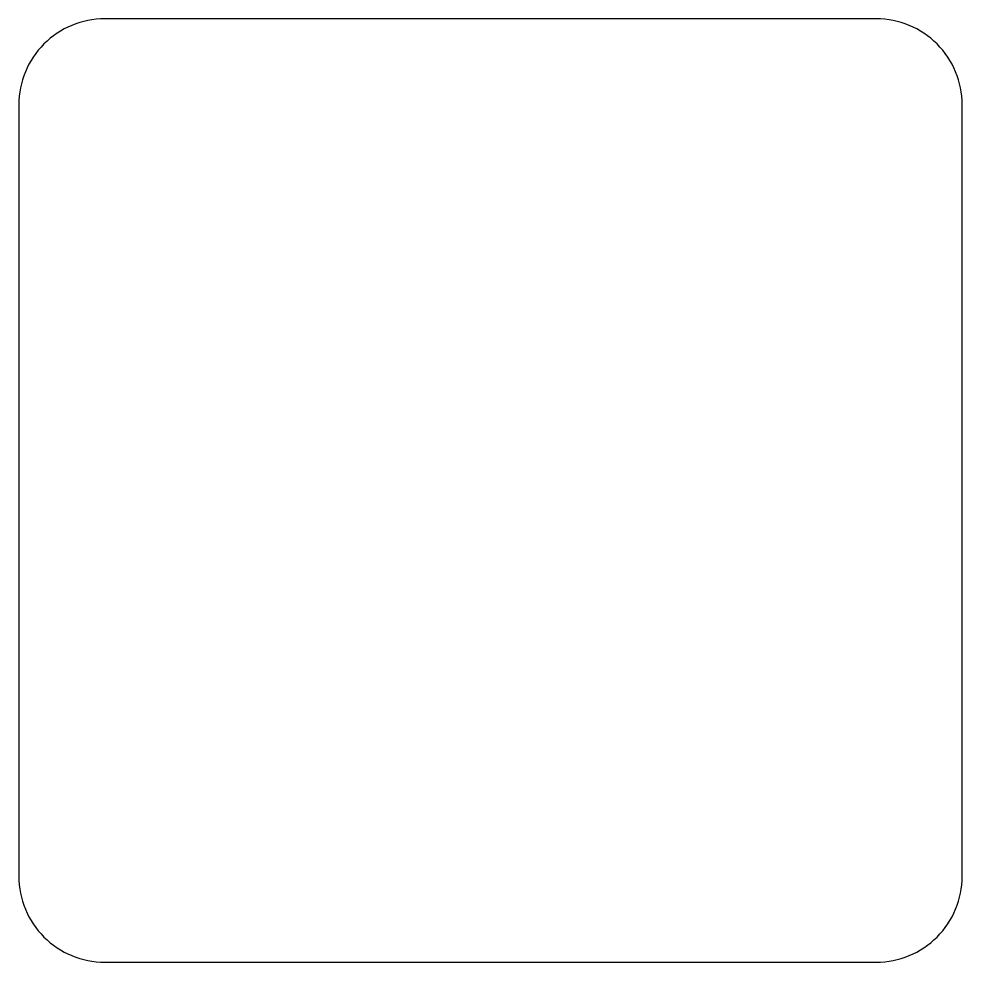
# Model space of a CAD drawing. Header units: millimetres. Extents: x -55 to 55, y -55 to 55.
import ezdxf

# ---------------------------------------------------------------- set-up
doc = ezdxf.new("R2010")
doc.units = ezdxf.units.MM

msp = doc.modelspace()

# ---------------------------------------------------------------- linework, layer by layer
msp.add_lwpolyline([(-45, 55, 0.414214), (-55, 45), (-55, -45, 0.414214), (-45, -55), (45, -55, 0.414214), (55, -45), (55, 45, 0.414214), (45, 55)], format="xyb", close=True)

doc.saveas('drawing.dxf')
